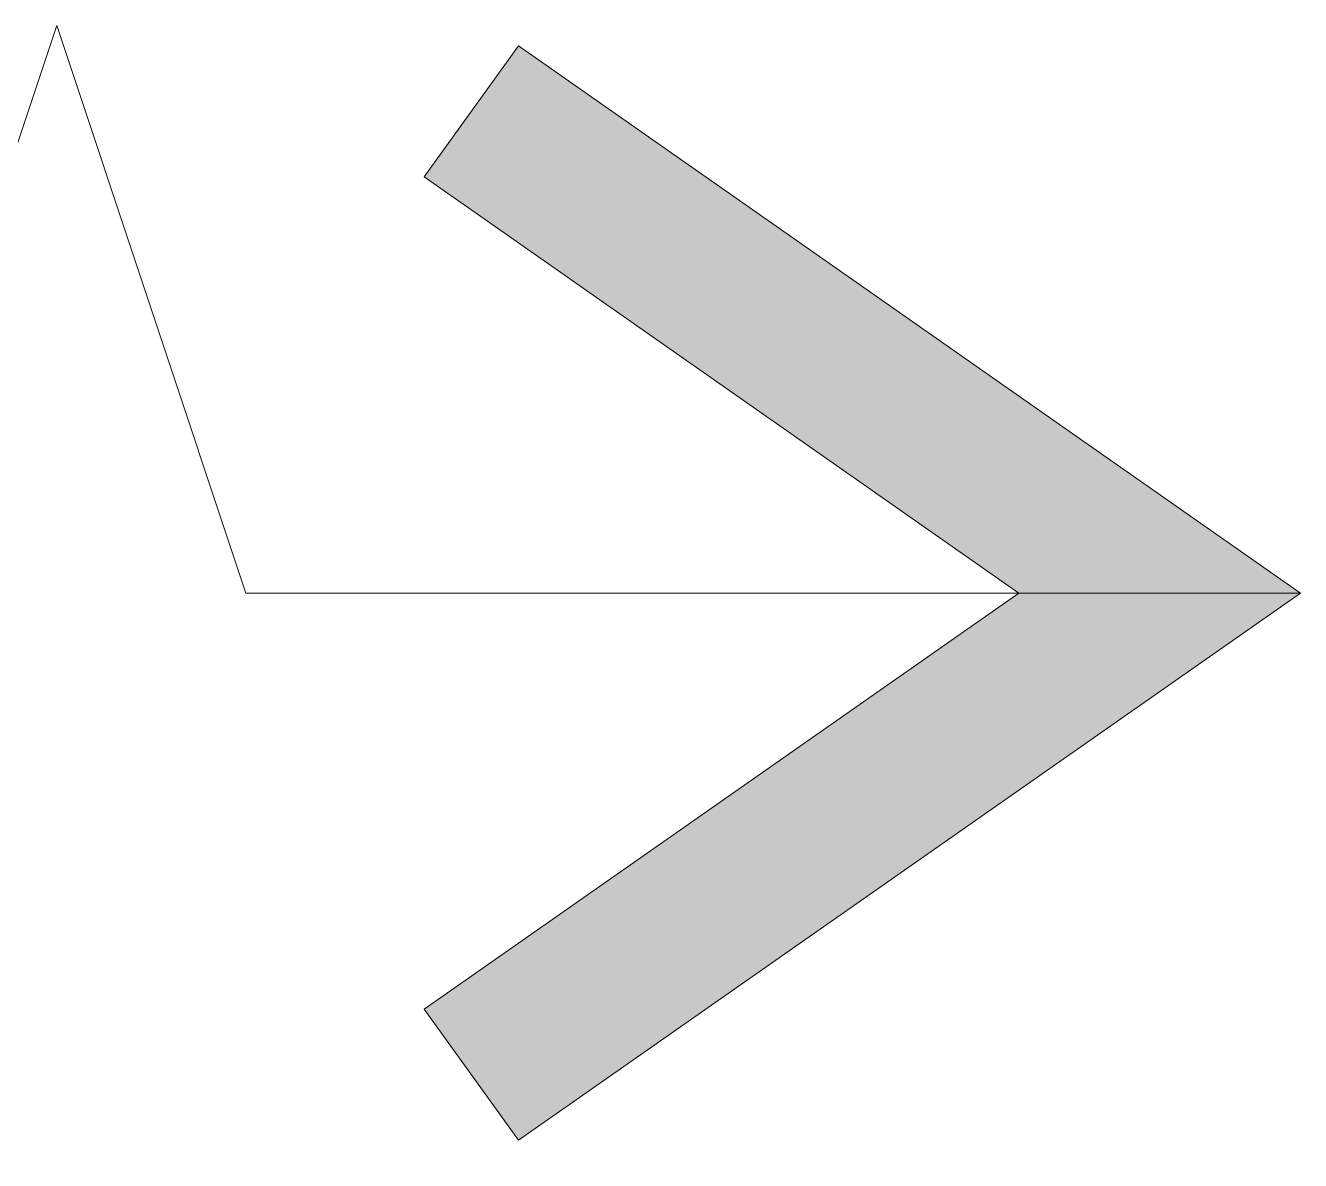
# Model space of a CAD drawing. Header units: millimetres. Extents: x -44713 to 26888, y -13000 to 43000.
# Drawn here: x 11865.1 to 11937.9, y 20148.2 to 20213 of the extents above; entities that cross this region are included whole.
import ezdxf

# ---------------------------------------------------------------- set-up
doc = ezdxf.new("R2010")
doc.units = ezdxf.units.MM
doc.header["$MEASUREMENT"] = 0
doc.layers.add('00-First Floor Projection', color=1, linetype='Continuous')
doc.layers.add('1735 X DT-5BR-RFP$0$0-MEP', color=251, linetype='Continuous', lineweight=20)

# ---------------------------------------------------------------- blocks, each defined once
blk = doc.blocks.new('1735 X DT-5BR-RFP$0$CU')
blk.add_hatch(color=256).paths.add_polyline_path([(-57.03381398271449, 88.80397164788155), (-51.6396930790288, 81.31119873837451), (-6.978090990336568, 112.5835895427444), (-51.63969341105985, 143.8559798729184), (-57.03381423519204, 136.3632069061496), (-23.07300059081899, 112.5835894572883)])
blk.add_lwpolyline([(-6.978090990322016, 112.5835895427444), (-67.20678822628724, 112.5835892230098), (-78.01706704518256, 80.15275219242176), (-99.63762537165167, 145.0144260240486), (-110.4479041905579, 112.5835889934533), (-130.5241366025439, 112.5835888868751)])
blk.add_lwpolyline([(-57.03381398271449, 88.80397164788155), (-51.6396930790288, 81.31119873837451), (-6.978090990336568, 112.5835895427444), (-51.63969341105985, 143.8559798729184), (-57.03381423519204, 136.3632069061496), (-23.07300059081899, 112.5835894572883)], close=True)
blk = doc.blocks.new('1735 X DT-5BR-RFP')
at = {"layer": '1735 X DT-5BR-RFP$0$0-MEP', "extrusion": (0, 0, -1), "zscale": -1, "rotation": 180}
blk.add_blockref('1735 X DT-5BR-RFP$0$CU', (-11944.85548049588, 20293.19569129138), dxfattribs=at)

msp = doc.modelspace()

# ---------------------------------------------------------------- block references
at = {"layer": '00-First Floor Projection'}
msp.add_blockref('1735 X DT-5BR-RFP', (0, 0), dxfattribs=at)

doc.saveas('drawing.dxf')
